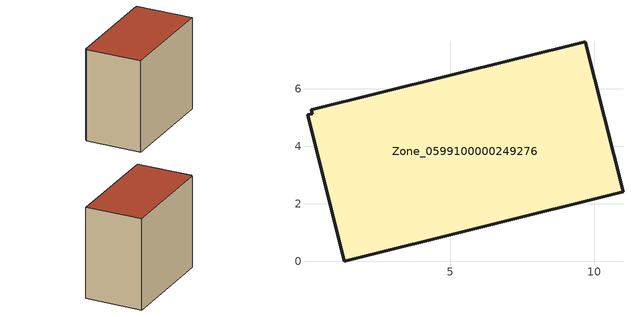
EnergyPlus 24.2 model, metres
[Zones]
Zone_0599100000249276
 floor ground (C_G): 0.03,5.1 0.19,5.14 0.16,5.27 9.69,7.65 11,2.42 1.31,0 z0
 wall outside (C_F): 11,2.42 9.69,7.65 0.16,5.27 0.19,5.14 0.03,5.1 1.31,0 11,2.42 z0:8.64
 roof outside (C_R): 0.19,5.14 0.03,5.1 1.31,0 11,2.42 9.69,7.65 0.16,5.27 z8.64
[BUILDING]
Pand.0599100000249276: North Axis=0; Terrain=City; Loads Convergence Tolerance Value=0.04; Temperature Convergence Tolerance Value=0.4; Solar Distribution=FullExterior; Maximum Number of Warmup Days=25; Minimum Number of Warmup Days=1
[Site:Location]
Rotterdam.The.Hague.AP_ZH_NLD Design_Conditions: Latitude=51.96; Longitude=4.45; Time Zone=1; Elevation=-4.5
[SITE:GROUNDTEMPERATURE:BUILDINGSURFACE]
18, 18, 18, 18, 18, 18, 18, 18, 18, 18, 18, 18
[MATERIAL] Thermal Absorptance=0.9; Solar Absorptance=0.7; Visible Absorptance=0.7
Name | Roughness | Thickness | Conductivity | Density | Specific Heat
G.TI.1975-1991 | MediumSmooth | 0.15 | 0.288461 | 540 | 1210
F.TI.1975-1991 | Rough | 0.3 | 0.230769 | 1920 | 840
R.TI.1975-1991 | MediumRough | 0.2 | 0.153846 | 1500 | 1000
[CONSTRUCTION]
C_G: G.TI.1975-1991
C_F: F.TI.1975-1991
C_R: R.TI.1975-1991
[ZONE]
Zone_0599100000249276: Type=1; Multiplier=1; Ceiling Height=Autocalculate; Volume=Autocalculate; Floor Area=autocalculate; Part of Total Floor Area=Yes
[ZONEINFILTRATION:DESIGNFLOWRATE]
Infil_Zone_0599100000249276: Zone or ZoneList or Space or SpaceList=Zone_0599100000249276; Schedule=AlwaysOn; Design Flow Rate Calculation Method=Flow/Area; Flow Rate per Floor Area=0.003; Constant Term Coefficient=1; Temperature Term Coefficient=0; Velocity Term Coefficient=0; Velocity Squared Term Coefficient=0
[HVACTEMPLATE:ZONE:IDEALLOADSAIRSYSTEM]
Zone_0599100000249276: Maximum Heating Supply Air Temperature=50; Minimum Cooling Supply Air Temperature=13; Maximum Heating Supply Air Humidity Ratio=0.0156; Minimum Cooling Supply Air Humidity Ratio=0.0077; Heating Limit=NoLimit; Cooling Limit=NoLimit; Dehumidification Control Type=ConstantSensibleHeatRatio; Cooling Sensible Heat Ratio=0.7; Dehumidification Setpoint=60; Humidification Control Type=None; Humidification Setpoint=30; Outdoor Air Method=None; Outdoor Air Flow Rate per Person=0.00944; Outdoor Air Flow Rate per Zone Floor Area=0; Outdoor Air Flow Rate per Zone=0; Demand Controlled Ventilation Type=None; Outdoor Air Economizer Type=NoEconomizer; Heat Recovery Type=None; Sensible Heat Recovery Effectiveness=0.7; Latent Heat Recovery Effectiveness=0.65
[ZONECONTROL:THERMOSTAT]
ThermostatControl_Zone_0599100000249276: Zone or ZoneList=Zone_0599100000249276; Control Type Schedule=DualSetpointControlType; Control 1=Thermostat_Zone_0599100000249276; Temperature Difference Between Cutout And Setpoint=0
[THERMOSTATSETPOINT:DUALSETPOINT]
Thermostat_Zone_0599100000249276: Heating Setpoint Temperature Schedule=HeatingSetpoint_Zone_0599100000249276; Cooling Setpoint Temperature Schedule=CoolingSetpoint_Zone_0599100000249276
[SCHEDULE:COMPACT]
HeatingSetpoint_Zone_0599100000249276: Through: 12/31, For: AllDays, Until: 24:00, 21
CoolingSetpoint_Zone_0599100000249276: Through: 12/31, For: AllDays, Until: 24:00, 24
DualSetpointControlType: Through: 12/31, For: AllDays, Until: 24:00, 4
AlwaysOn: Through: 12/31, For: AllDays, Until: 24:00, 1
